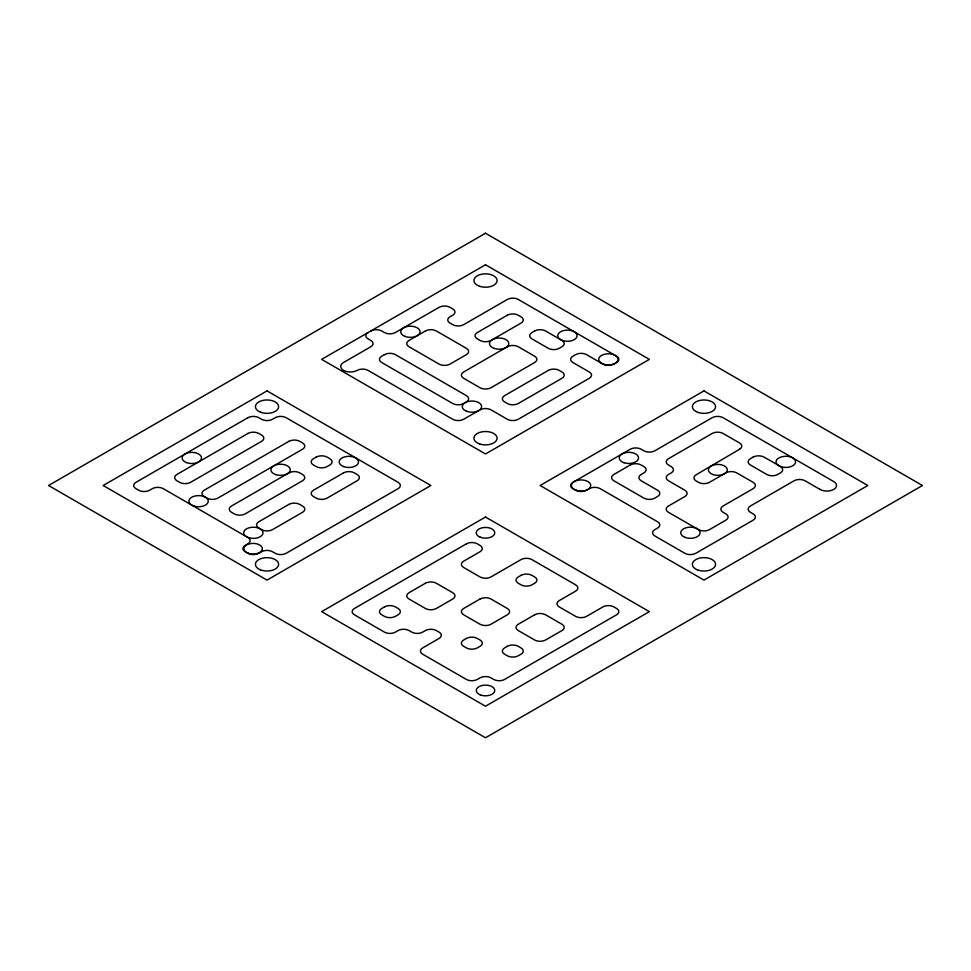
<?xml version="1.0" encoding="UTF-8"?>
<svg xmlns="http://www.w3.org/2000/svg" width="971" height="971" viewBox="0 0 971 971"><rect width="100%" height="100%" fill="white"/><g stroke="black" fill="none" stroke-linecap="round" stroke-linejoin="round"><path stroke-width="1.46" d="M820.01 489.42L805.02 480.766A7.719 4.454 0 0 0 794.096 480.766L750.401 506A7.719 4.454 0 0 0 750.401 512.3L753.132 513.877A7.719 4.454 0 0 1 753.132 520.189L695.782 553.3A7.719 4.454 0 0 1 684.858 553.3L654.818 535.956A7.719 4.454 0 0 1 654.818 529.644L657.549 528.066A7.719 4.454 0 0 0 657.549 521.767L600.199 488.656A7.719 4.454 0 0 0 589.276 488.656L586.545 490.234A7.719 4.454 0 0 1 575.621 490.234L572.89 488.656A7.719 4.454 0 0 1 572.89 482.344L630.24 449.233A7.719 4.454 0 0 1 641.163 449.233L643.894 450.811A7.719 4.454 0 0 0 654.818 450.811L712.168 417.7A7.719 4.454 0 0 1 723.092 417.7L833.701 481.555A9.649 5.571 0 0 1 833.567 489.518A9.649 5.571 0 0 1 819.791 489.287M370.801 330.99A7.719 4.454 0 0 1 381.724 330.99L384.455 332.555A7.719 4.454 0 0 0 395.379 332.555L439.074 307.334A7.719 4.454 0 0 1 449.998 307.334L452.729 308.912A7.719 4.454 0 0 1 452.729 315.223L449.998 316.789A7.719 4.454 0 0 0 449.998 323.1L452.729 324.678A7.719 4.454 0 0 0 463.653 324.678L507.348 299.444A7.719 4.454 0 0 1 518.271 299.444L616.585 356.211A7.719 4.454 0 0 1 616.585 362.523L613.854 364.101A7.719 4.454 0 0 1 602.93 364.101L586.545 354.633A7.719 4.454 0 0 0 575.621 354.633L572.89 356.211A7.719 4.454 0 0 0 572.89 362.523L589.276 371.978A7.719 4.454 0 0 1 589.276 378.289L518.271 419.278A7.719 4.454 0 0 1 507.348 419.278L490.962 409.823A7.719 4.454 0 0 0 480.038 409.823L463.653 419.278A7.719 4.454 0 0 1 452.729 419.278L368.07 370.4A7.719 4.454 0 0 0 357.17 370.388A9.649 5.571 0 0 1 343.54 370.364A9.649 5.571 0 0 1 343.552 362.486L370.801 346.756A7.719 4.454 0 0 0 370.801 340.445L368.07 338.867A7.719 4.454 0 0 1 368.07 332.555M739.599 449.233L696.231 474.722A7.719 4.454 0 0 0 696.231 481.033L698.513 482.344A7.719 4.454 0 0 0 709.437 482.344L725.823 472.889A7.719 4.454 0 0 1 736.746 472.889L753.132 482.344A7.719 4.454 0 0 1 753.132 488.656L723.092 506A7.719 4.454 0 0 0 723.092 512.3L725.823 513.877A7.719 4.454 0 0 1 725.823 520.189L709.437 529.644A7.719 4.454 0 0 1 698.513 529.644L668.473 512.3A7.719 4.454 0 0 1 668.473 506L684.858 496.533A7.719 4.454 0 0 0 684.858 490.234L668.473 480.766A7.719 4.454 0 0 1 668.473 474.467L671.204 472.889A7.719 4.454 0 0 0 671.204 466.578L668.473 465A7.719 4.454 0 0 1 668.473 458.7L712.168 433.467A7.719 4.454 0 0 1 723.092 433.467L739.538 442.958A7.719 4.454 0 0 1 739.599 449.233M485.5 233.234L48.55 485.5L485.5 737.766L922.45 485.5L485.5 233.234M267.025 390.9L103.169 485.5L267.025 580.1L430.881 485.5L267.025 390.9M485.5 264.767L321.644 359.367L485.5 453.967L649.356 359.367L485.5 264.767M247.908 417.7L135.94 482.344A7.719 4.454 0 0 0 135.94 488.656L138.671 490.234A7.719 4.454 0 0 0 149.595 490.234L152.326 488.656A7.719 4.454 0 0 1 163.249 488.656L247.908 537.533A7.719 4.454 0 0 1 247.908 543.833L245.178 545.411A7.719 4.454 0 0 0 245.178 551.722L247.908 553.3A7.719 4.454 0 0 0 258.832 553.3L261.563 551.722A7.719 4.454 0 0 1 272.487 551.722L275.218 553.3A7.719 4.454 0 0 0 286.142 553.3L398.11 488.656A7.719 4.454 0 0 0 398.11 482.344L286.142 417.7A7.719 4.454 0 0 0 275.218 417.7L272.487 419.278A7.719 4.454 0 0 1 261.563 419.278L258.832 417.7A7.719 4.454 0 0 0 247.908 417.7M247.908 433.467L176.904 474.467A7.719 4.454 0 0 0 176.904 480.766L179.635 482.344A7.719 4.454 0 0 0 190.559 482.344L261.563 441.356A7.719 4.454 0 0 0 261.563 435.044L258.832 433.467A7.719 4.454 0 0 0 247.908 433.467M384.455 354.633L381.724 356.211A7.719 4.454 0 0 0 381.724 362.523L452.729 403.511A7.719 4.454 0 0 0 463.653 403.511L466.383 401.933A7.719 4.454 0 0 0 466.383 395.634L395.379 354.633A7.719 4.454 0 0 0 384.455 354.633M425.419 330.99L409.034 340.445A7.719 4.454 0 0 0 409.034 346.756L439.074 364.101A7.719 4.454 0 0 0 449.998 364.101L466.383 354.633A7.719 4.454 0 0 0 466.383 348.322L436.343 330.99A7.719 4.454 0 0 0 425.419 330.99M288.873 441.356L204.213 490.234A7.719 4.454 0 0 0 204.213 496.533L206.944 498.111A7.719 4.454 0 0 0 217.868 498.111L302.527 449.233A7.719 4.454 0 0 0 302.527 442.934L299.796 441.356A7.719 4.454 0 0 0 288.873 441.356M507.348 315.223L477.307 332.555A7.719 4.454 0 0 0 477.307 338.867L480.038 340.445A7.719 4.454 0 0 0 490.962 340.445L521.002 323.1A7.719 4.454 0 0 0 521.002 316.789L518.271 315.223A7.719 4.454 0 0 0 507.348 315.223M288.873 472.889L231.523 506A7.719 4.454 0 0 0 231.523 512.3L234.254 513.877A7.719 4.454 0 0 0 245.178 513.877L302.527 480.766A7.719 4.454 0 0 0 302.527 474.467L299.796 472.889A7.719 4.454 0 0 0 288.873 472.889M316.182 457.123L313.451 458.7A7.719 4.454 0 0 0 313.451 465L316.182 466.578A7.719 4.454 0 0 0 327.106 466.578L329.837 465A7.719 4.454 0 0 0 329.837 458.7L327.106 457.123A7.719 4.454 0 0 0 316.182 457.123M507.348 346.756L463.653 371.978A7.719 4.454 0 0 0 463.653 378.289L480.038 387.745A7.719 4.454 0 0 0 490.962 387.745L534.657 362.523A7.719 4.454 0 0 0 534.657 356.211L518.271 346.756A7.719 4.454 0 0 0 507.348 346.756M534.657 330.99L531.926 332.555A7.719 4.454 0 0 0 531.926 338.867L548.312 348.322A7.719 4.454 0 0 0 559.235 348.322L561.966 346.756A7.719 4.454 0 0 0 561.966 340.445L545.581 330.99A7.719 4.454 0 0 0 534.657 330.99M288.873 504.422L258.832 521.767A7.719 4.454 0 0 0 258.832 528.066L261.563 529.644A7.719 4.454 0 0 0 272.487 529.644L302.527 512.3A7.719 4.454 0 0 0 302.527 506L299.796 504.422A7.719 4.454 0 0 0 288.873 504.422M343.491 472.889L313.451 490.234A7.719 4.454 0 0 0 313.451 496.533L316.182 498.111A7.719 4.454 0 0 0 327.106 498.111L357.146 480.766A7.719 4.454 0 0 0 357.146 474.467L354.415 472.889A7.719 4.454 0 0 0 343.491 472.889M548.312 370.4L504.617 395.634A7.719 4.454 0 0 0 504.617 401.933L507.348 403.511A7.719 4.454 0 0 0 518.271 403.511L561.966 378.289A7.719 4.454 0 0 0 561.966 371.978L559.235 370.4A7.719 4.454 0 0 0 548.312 370.4M485.5 517.033L321.644 611.633L485.5 706.233L649.356 611.633L485.5 517.033M703.975 390.9L540.119 485.5L703.975 580.1L867.831 485.5L703.975 390.9M466.383 543.833L354.415 608.477A7.719 4.454 0 0 0 354.415 614.789L384.455 632.133A7.719 4.454 0 0 0 395.379 632.133L398.11 630.555A7.719 4.454 0 0 1 409.034 630.555L411.765 632.133A7.719 4.454 0 0 0 422.688 632.133L425.419 630.555A7.719 4.454 0 0 1 436.343 630.555L439.074 632.133A7.719 4.454 0 0 1 439.074 638.445L422.688 647.9A7.719 4.454 0 0 0 422.688 654.211L466.383 679.433A7.719 4.454 0 0 0 477.307 679.433L480.038 677.855A7.719 4.454 0 0 1 490.962 677.855L493.693 679.433A7.719 4.454 0 0 0 504.617 679.433L616.585 614.789A7.719 4.454 0 0 0 616.585 608.477L613.854 606.899A7.719 4.454 0 0 0 602.93 606.899L586.545 616.367A7.719 4.454 0 0 1 575.621 616.367L559.235 606.899A7.719 4.454 0 0 1 559.235 600.6L575.621 591.133A7.719 4.454 0 0 0 575.621 584.833L531.926 559.599A7.719 4.454 0 0 0 521.002 559.599L490.962 576.944A7.719 4.454 0 0 1 480.038 576.944L463.653 567.489A7.719 4.454 0 0 1 463.653 561.177L480.038 551.722A7.719 4.454 0 0 0 480.038 545.411L477.307 543.833A7.719 4.454 0 0 0 466.383 543.833M384.455 606.899L381.724 608.477A7.719 4.454 0 0 0 381.724 614.789L384.455 616.367A7.719 4.454 0 0 0 395.379 616.367L398.11 614.789A7.719 4.454 0 0 0 398.11 608.477L395.379 606.899A7.719 4.454 0 0 0 384.455 606.899M425.419 583.255L409.034 592.711A7.719 4.454 0 0 0 409.034 599.022L425.419 608.477A7.719 4.454 0 0 0 436.343 608.477L452.729 599.022A7.719 4.454 0 0 0 452.729 592.711L436.343 583.255A7.719 4.454 0 0 0 425.419 583.255M630.24 465L613.854 474.467A7.719 4.454 0 0 0 613.854 480.766L643.894 498.111A7.719 4.454 0 0 0 654.818 498.111L657.549 496.533A7.719 4.454 0 0 0 657.549 490.234L641.163 480.766A7.719 4.454 0 0 1 641.163 474.467L643.894 472.889A7.719 4.454 0 0 0 643.894 466.578L641.163 465A7.719 4.454 0 0 0 630.24 465M480.038 599.022L463.653 608.477A7.719 4.454 0 0 0 463.653 614.789L480.038 624.244A7.719 4.454 0 0 0 490.962 624.244L507.348 614.789A7.719 4.454 0 0 0 507.348 608.477L490.962 599.022A7.719 4.454 0 0 0 480.038 599.022M521.002 575.366L518.271 576.944A7.719 4.454 0 0 0 518.271 583.255L521.002 584.833A7.719 4.454 0 0 0 531.926 584.833L534.657 583.255A7.719 4.454 0 0 0 534.657 576.944L531.926 575.366A7.719 4.454 0 0 0 521.002 575.366M753.132 457.123L750.401 458.7A7.719 4.454 0 0 0 750.401 465L766.787 474.467A7.719 4.454 0 0 0 777.71 474.467L780.441 472.889A7.719 4.454 0 0 0 780.441 466.578A9.649 5.571 0 0 1 781.679 456.831A9.649 5.571 0 0 1 795.528 462.245A9.649 5.571 0 0 1 780.49 466.468L764.056 457.123A7.719 4.454 0 0 0 753.132 457.123M466.383 638.445L463.653 640.01A7.719 4.454 0 0 0 463.653 646.322L466.383 647.9A7.719 4.454 0 0 0 477.307 647.9L480.038 646.322A7.719 4.454 0 0 0 480.038 640.01L477.307 638.445A7.719 4.454 0 0 0 466.383 638.445M534.657 614.789L518.271 624.244A7.719 4.454 0 0 0 518.271 630.555L534.657 640.01A7.719 4.454 0 0 0 545.581 640.01L561.966 630.555A7.719 4.454 0 0 0 561.966 624.244L545.581 614.789A7.719 4.454 0 0 0 534.657 614.789M507.348 646.322L504.617 647.9A7.719 4.454 0 0 0 504.617 654.211L507.348 655.777A7.719 4.454 0 0 0 518.271 655.777L521.002 654.211A7.719 4.454 0 0 0 521.002 647.9L518.271 646.322A7.719 4.454 0 0 0 507.348 646.322M247.896 553.154A9.273 5.353 0 0 0 262.34 549.113A9.273 5.353 0 0 0 249.049 543.918A9.273 5.353 0 0 0 247.896 553.154M603.561 364.198A9.649 5.571 0 0 0 618.042 359.367A9.649 5.571 0 0 0 603.561 354.536A9.649 5.571 0 0 0 603.561 364.198M404.992 336.391A9.649 5.571 0 0 0 420.03 332.167A9.649 5.571 0 0 0 406.181 326.754A9.649 5.571 0 0 0 404.992 336.391M576.252 490.331A9.649 5.571 0 0 0 590.732 485.5A9.649 5.571 0 0 0 576.252 480.669A9.649 5.571 0 0 0 576.252 490.331M193.763 506A9.649 5.571 0 0 0 208.243 501.17A9.649 5.571 0 0 0 193.763 496.351A9.649 5.571 0 0 0 193.763 506M248.54 537.631A9.649 5.571 0 0 0 263.02 532.8A9.649 5.571 0 0 0 248.54 527.969A9.649 5.571 0 0 0 248.54 537.631M343.443 466.517A9.649 5.571 0 0 0 358.481 462.305A9.649 5.571 0 0 0 344.632 456.892A9.649 5.571 0 0 0 343.443 466.517M275.752 474.613A9.649 5.571 0 0 0 290.232 469.794A9.649 5.571 0 0 0 275.752 464.963A9.649 5.571 0 0 0 275.752 474.613M186.42 462.584A9.649 5.571 0 0 0 201.458 458.361A9.649 5.571 0 0 0 187.609 452.947A9.649 5.571 0 0 0 186.42 462.584M624.05 462.73A9.649 5.571 0 0 0 638.53 457.911A9.649 5.571 0 0 0 624.05 453.081A9.649 5.571 0 0 0 624.05 462.73M685.004 537.364A9.649 5.571 0 0 0 700.055 533.14A9.649 5.571 0 0 0 686.206 527.726A9.649 5.571 0 0 0 685.004 537.364M466.529 411.231A9.649 5.571 0 0 0 481.58 407.007A9.649 5.571 0 0 0 467.731 401.593A9.649 5.571 0 0 0 466.529 411.231M562.015 340.336A9.649 5.571 0 0 0 577.053 336.112A9.649 5.571 0 0 0 563.204 330.698A9.649 5.571 0 0 0 562.015 340.336M494.324 348.431A9.649 5.571 0 0 0 508.804 343.6A9.649 5.571 0 0 0 494.324 338.77A9.649 5.571 0 0 0 494.324 348.431M480.305 537.23A9.273 5.353 0 0 0 494.749 533.188A9.273 5.353 0 0 0 481.446 527.981A9.273 5.353 0 0 0 480.305 537.23M480.305 694.896A9.273 5.353 0 0 0 494.749 690.854A9.273 5.353 0 0 0 481.446 685.66A9.273 5.353 0 0 0 480.305 694.896M713.139 474.588A9.443 5.45 0 0 0 727.303 469.867A9.443 5.45 0 0 0 713.139 465.145A9.443 5.45 0 0 0 713.139 474.588M260.531 412.202A11.591 6.688 0 0 0 278.58 407.14A11.591 6.688 0 0 0 261.964 400.647A11.591 6.688 0 0 0 260.531 412.202M260.531 569.88A11.591 6.688 0 0 0 278.58 564.806A11.591 6.688 0 0 0 261.964 558.313A11.591 6.688 0 0 0 260.531 569.88M479.71 286.324A11.591 6.688 0 0 0 497.091 280.534A11.591 6.688 0 0 0 479.71 274.732A11.591 6.688 0 0 0 479.71 286.324M479.71 443.99A11.591 6.688 0 0 0 497.091 438.2A11.591 6.688 0 0 0 479.71 432.411A11.591 6.688 0 0 0 479.71 443.99M698.185 412.457A11.591 6.688 0 0 0 715.566 406.667A11.591 6.688 0 0 0 698.185 400.877A11.591 6.688 0 0 0 698.185 412.457M697.481 569.88A11.591 6.688 0 0 0 715.53 564.806A11.591 6.688 0 0 0 698.914 558.313A11.591 6.688 0 0 0 697.481 569.88"/></g></svg>
